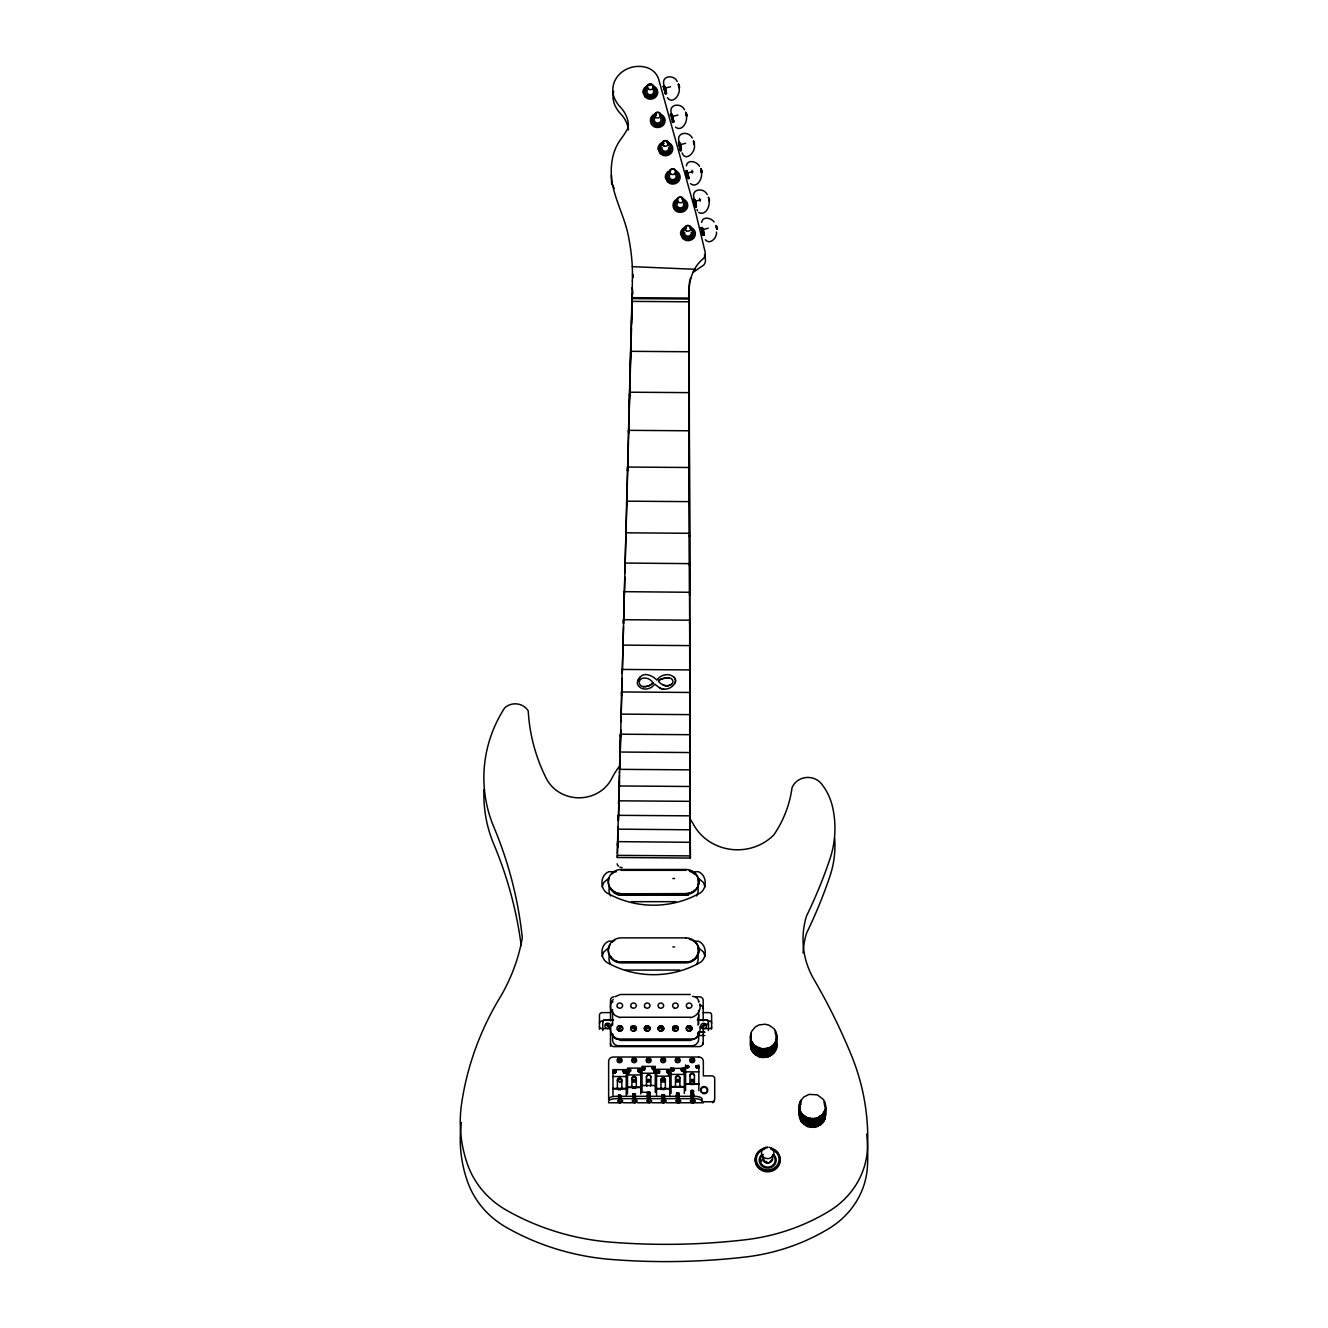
<?xml version="1.0" encoding="UTF-8"?>
<svg xmlns="http://www.w3.org/2000/svg" width="1328" height="1328" viewBox="0 0 1328 1328"><rect width="100%" height="100%" fill="white"/><g stroke="black" fill="none" stroke-linecap="round" stroke-linejoin="round"><path stroke-width="1.5" d="M622.832 647.118L622.832 645.126L689.78 645.607L689.73 648.861M626.683 503.163L626.667 501.171L689.431 501.635L689.381 504.424M676.699 1093.625L678.658 1093.093M678.89 87.183C681.397 93.475 672.947 105.377 667.42 97.691M686.244 115.486C688.103 121.313 682.044 132.368 675.52 127.123M693.946 143.739C697.183 150.695 685.895 162.912 682.111 152.952M701.284 172.059C703.143 177.869 697.1 188.925 690.577 183.679M708.92 200.279C710.497 205.923 705.45 216.414 698.711 212.397M689.116 395.312L689.049 353.729L689.016 354.991M689.016 354.543L689.066 351.754L630.7 351.322L628.625 430.471M689.215 433.575L689.249 430.787L628.576 430.338L628.542 433.542M689.298 470.295L689.348 467.506L627.58 467.041L627.53 470.892L627.58 467.041M689.531 566.326L689.498 535.267L689.464 536.529M689.464 536.08L689.498 533.292L625.82 532.81L625.787 536.678M689.614 594.944L689.597 563.636L625.007 563.055L624.957 566.907L625.073 563.172M689.796 672.732L689.83 669.943M689.73 648.413L689.78 645.624M689.664 622.981L689.713 620.193L623.496 619.711L623.463 623.562L623.446 621.471M689.896 717.419L689.946 714.63L620.973 714.115L620.989 716.107M689.846 695.258L689.879 692.469L621.57 691.954L621.521 695.822M690.029 772.647L690.079 769.858L619.512 769.344L620.442 734.201L689.996 734.699L689.896 717.85M689.996 755.333L690.029 752.544L619.993 752.03L619.944 755.898M689.946 737.505L689.996 734.716M690.178 832.473L690.145 819.094M690.145 818.646L690.112 804.569M690.112 804.121L690.112 788.467M690.062 789.28L690.112 786.491L619.08 785.96L618.599 804.054L618.649 800.817L690.162 801.332L690.112 805.183M690.211 844.973L690.178 832.922M618.284 817.318L618.284 815.326L690.195 815.84M628.576 432.33L628.576 430.338M620.392 736.492L620.442 734.218M658.572 681.314L659.286 679.969A16.534 15.421 0 0 1 669.179 677.961A4.532 4.216 0 0 1 672.084 679.305L672.084 679.421A3.569 3.32 0 0 1 671.636 684.169L671.636 684.302A7.935 7.404 0 0 1 663.27 685.099L663.27 684.982A14.342 13.38 0 0 1 658.688 681.662L658.588 680.866M690.228 842.301L617.57 841.637L617.321 853.489M617.553 841.653L618.25 818.712M619.097 786.093L619.512 771.319M620.823 729.935L619.811 769.095L622.201 669.445L689.846 669.926L689.896 692.452M622.782 648.828L622.815 645.142M626.633 505.038L626.667 501.187M629.572 395.943L629.588 394.067M632.111 302.352L632.277 293.156L631.597 324.281M689.265 430.787L689.182 392.64L629.638 392.208M689.431 501.635L689.249 432.779L689.215 434.024M689.514 533.275L689.415 503.627M689.929 716.605L689.879 694.444M689.913 718.465L689.946 714.613M690.079 769.842L689.979 736.691L689.946 737.953M690.029 773.095L690.062 771.834L690.079 789.728M690.145 819.708L690.178 817.832M690.178 833.536L690.211 831.677M690.261 855.896L617.254 855.365L617.337 857.523L690.344 858.054L690.245 844.16M623.446 620.973L623.496 619.827M630.717 351.439L632.078 301.39L688.933 301.805L689 303.979C687.804 287.396 689.614 269.783 703.608 258.346A8.649 8.068 -1.9 0 0 705.052 251.722L695.739 212.712L658.804 79.697A18.708 17.43 -1.9 0 0 645.259 67.13A26.294 24.518 -1.9 0 0 617.935 75.928A24.485 22.825 -1.9 0 0 614.466 98.222A31.523 29.382 -1.9 0 0 620.375 107.12A31.806 29.648 -1.9 0 1 628.277 123.305A12.035 11.222 -1.9 0 1 626.899 129.995A95.832 89.325 -1.9 0 1 621.305 138.51A53.884 50.232 -1.9 0 0 612.59 157.866A79.016 73.654 -1.9 0 0 611.644 179.247C614.383 200.047 625.77 218.589 629.007 239.355A229.362 213.825 -1.9 0 1 632.294 266.646L632.526 275.577M689.381 283.262L689.182 292.309M623.645 620.508L632.394 281.104M632.211 287.678L632.908 293.77M716.506 232.035C717.286 237.496 710.015 245.431 705.367 239.754M617.802 847.43L618.167 833.005M618.483 820.638L619.495 781.462M621.039 721.685L622.151 678.392M622.317 672.2L623.479 626.733M632.128 297.655L689.182 298.07L689.149 293.571L689.763 690.577M617.337 857.523L618.167 826.647M618.333 820.455L619.545 775.154M622.284 672.184L624.841 577.016M624.94 572.866L628.825 427.865M628.941 423.715L631.481 328.431M624.957 566.907L625.04 564.35M617.57 843.629L617.52 845.504L617.553 841.803M621.039 714.232L620.94 717.967M619.562 769.46L619.479 773.195M690.211 829.801L617.935 829.153L617.885 833.005M678.973 85.39L678.625 86.187C679.953 90.918 679.521 83.216 678.475 85.639L678.442 84.079L678.973 87.034L678.824 84.859M686.742 116.134L685.763 112.399L686.742 116.134L686.692 114.573M694.444 144.387L693.697 141.166M701.782 172.706L701.018 171.312C702.429 175.479 701.815 168.042 700.869 170.515L700.835 168.955L700.869 170.515M663.17 1095.633L663.784 1094.687L662.108 1096.596M708.455 197.457L709.401 200.943L708.455 197.191M717.004 229.312L716.24 227.918C717.801 230.458 716.074 223.602 716.273 226.723M824.671 1101.427L825.468 1109.063L822.746 1114.275L818.496 1116.981L817.799 1126.393L813.765 1127.372L807.607 1126.576L801.249 1121.695L799.174 1105.66L800.07 1101.858L803.623 1097.111L809.101 1094.388L817.318 1094.836L823.675 1099.717L824.671 1104.879M800.253 1119.985L800.303 1110.308M630.7 351.322L630.667 355.174M624.26 591.674L624.226 595.525L624.276 591.674L689.664 592.271L689.614 595.392M622.185 669.445L622.151 673.296M619.08 785.977L619.047 789.828M618.267 815.326L618.234 819.177M818.496 1125.596L821.302 1124.301L824.854 1119.537L824.754 1109.893M751.233 1040.92L750.386 1037.118L751.565 1031.424L755.383 1026.859L759.018 1024.934L765.177 1024.22L769.194 1025.249L774.108 1028.818L776.166 1032.188L776.531 1048.473L773.527 1053.536L768.381 1056.789L762.206 1057.503L758.188 1056.474L757.475 1047.045L754.719 1045.717L751.233 1040.92L751.233 1049.535L754.719 1054.332L757.475 1055.66M751.233 1049.535L751.349 1039.874M663.004 86.486L663.768 87.515M663.519 86.818L663.701 86.237M663.9 86.27L664.614 86.652M664.581 86.088L666.656 93.292M665.461 93.591L664.697 92.562M666.009 94.039L665.942 92.894M665.677 93.607L666.274 92.811M671.254 114.573L671.968 114.972M671.287 115.138L672.068 114.042L673.661 121.695M673.694 122.259L673.628 121.13M678.376 142.71L678.957 143.275M678.957 142.826L679.803 143.075M679.471 143.158L679.255 142.162M681.181 149.533L680.949 150.645L680.982 149.466M681.38 150.512L680.666 144.553L678.99 142.511M686.294 171.129L687.34 173.038M686.676 171.611L686.709 170.416L687.124 172.291M686.626 171.046L689.016 178.483M693.017 199.598L693.548 199.93M693.93 199.366L694.644 199.764M694.594 199.2L696.37 204.147L696.021 207.151M694.577 206.471L695.125 207.367L694.959 205.458M700.553 227.719L701.134 228.3M701.533 227.735L702.296 228.765M703.076 235.073L702.396 232.915M774.805 1052.008L774.805 1043.393L776.93 1037.948L776.731 1034.064M628.808 1071.115C631.912 1069.355 626.584 1070.733 630.617 1069.737C628.061 1072.592 629.273 1068.343 630.402 1070.202M630.335 1070.932L629.87 1069.853L628.659 1070.7M640.76 1069.737C635.116 1069.737 641.059 1068.841 639.382 1071.314M652.28 1068.343L654.09 1068.177L653.907 1069.638M659.086 1072.294C659.95 1068.774 655.667 1073.223 659.369 1072.078C660.182 1068.442 655.102 1071.829 658.572 1073.007M668.432 1072.294C669.279 1068.774 664.996 1073.223 668.714 1072.078C669.511 1068.442 664.448 1071.829 667.901 1073.007M681.895 1069.106C680.949 1074.485 685.514 1066.55 681.33 1069.455M615.81 1072.393C614.615 1069.986 614.001 1072.792 615.877 1071.63C613.553 1067.944 613.702 1075.946 616.258 1071.713C615.81 1069.339 613.237 1070.733 614.283 1072.559M625.139 1072.393C623.961 1069.986 623.347 1072.792 625.222 1071.63C622.898 1067.944 623.031 1075.946 625.604 1071.713C625.139 1069.339 622.566 1070.733 623.629 1072.559M628.808 1070.833L629.87 1070.019L630.036 1071.032M638.154 1071.115C638.884 1068.094 639.963 1072.144 638.154 1070.833M652.579 1068.476C656.198 1067.546 651.882 1071.215 652.861 1067.994M659.369 1072.078C656.713 1070.766 660.796 1070.468 657.941 1072.692M668.714 1072.078C666.058 1070.766 670.142 1070.468 667.27 1072.692M672.2 1069.936C676.101 1069.472 669.959 1070.069 673.943 1069.837M681.895 1069.223L682.061 1070.567L683.306 1069.654M687.091 1066.401C686.443 1069.92 690.377 1065.089 686.51 1066.782M696.42 1066.401C695.772 1069.92 699.707 1065.089 695.855 1066.782M689.398 282.482L690.61 277.884M644.678 1067.961C643.964 1071.132 642.237 1065.504 645.142 1068.077C644.561 1073.124 641.026 1065.454 645.142 1068.343M668.714 1074.584L668.615 1073.738M628.708 1072.775L628.808 1073.622M673.96 1069.654C672.449 1068.077 672.35 1070.235 673.794 1069.555M694.395 142.826L694.029 143.59L694.029 141.947L694.444 144.221M709.351 199.449L709.401 200.943M679.388 87.831L679.355 86.254M643.516 1067.994C642.852 1071.547 646.836 1066.733 642.951 1068.343M615.86 1072.028L614.997 1073.406L613.901 1072.675L613.901 1071.48L615.628 1071.115M625.206 1072.028L626.235 1072.028M659.435 1072.028L658.041 1071.414M686.377 165.834C687.489 158.762 697.15 161.568 699.59 166.332M701.616 222.44C702.512 215.883 711.277 217.825 714.099 221.959M653.575 88.013L653.725 87.167A3.42 3.187 0 0 0 647.367 85.59L647.051 86.386M660.929 116.333L661.078 115.486A3.42 3.187 0 0 0 654.721 113.893L654.389 114.706M668.615 144.586L668.781 143.739A3.42 3.187 0 0 0 662.406 142.146L662.091 142.943M683.588 201.126L683.754 200.279A3.42 3.187 0 0 0 677.38 198.685L677.064 199.499M691.191 229.495L691.357 228.648A3.42 3.187 0 0 0 684.634 227.835M686.692 114.308L686.327 115.337L685.995 113.561M701.217 169.735L701.732 171.212M709.218 198.835L708.986 200.13L709.052 198.553M716.954 227.818L716.489 226.424M800.303 1118.923L799.805 1108.482M630.783 1070.7L629.522 1071.945L628.26 1070.567C629.24 1066.948 632.659 1072.327 628.891 1071.513C626.451 1068.758 633.805 1069.77 627.497 1069.737M659.435 1071.829L659.203 1072.991L657.476 1072.476M659.833 1071.713L659.203 1072.841M602.082 886.888L603.792 882.456L608.805 878.206M602.082 956.376L603.792 951.944L608.805 947.694M751.349 1048.489L750.851 1033.267M643.864 93.89L645.591 87.167L643.864 93.89L648.595 98.289L655.036 96.678L656.762 89.972L653.227 86.669M655.036 96.678L656.762 89.972M659.402 114.573L664.116 118.275L662.39 124.998L655.932 126.608L651.218 121.495L652.944 115.486L656.165 114.673M651.218 122.209L652.944 115.486M667.088 142.129L671.819 146.528L670.092 153.251L663.635 154.861L658.92 149.749L660.647 143.739L663.867 142.926M658.92 150.446L660.647 143.739M666.258 178.765L667.984 172.042L666.258 178.765L670.989 183.164L677.429 181.554L679.156 174.831L675.62 171.528M677.429 181.554L679.156 174.831M682.061 199.366L686.792 203.068L685.065 209.791L678.608 211.401L673.894 207.002L675.62 200.976M685.065 209.791L686.792 203.068M689.664 227.038L694.395 232.151L692.652 238.16L686.211 239.77L681.48 234.658L683.223 228.648L686.443 227.852M681.48 235.371L683.223 228.648M692.652 238.16L694.395 231.437M773.527 1053.536L773.527 1044.92L774.805 1043.393M625.438 1071.48L624.973 1073.19L623.712 1073.19L623.247 1071.48L624.973 1071.115M620.641 1026.195C616.375 1031.308 621.039 1029.532 620.657 1026.179M799.805 1117.097L799.174 1105.66M825.717 1105.178L825.186 1116.665M650.454 1085.706L650.853 1084.777M665.378 1087.698L663.17 1089.524L660.962 1087.698M636.328 1086.453L634.12 1088.263L631.912 1086.453M679.504 1086.802L679.903 1085.889M618.433 1095.235L620.79 1095.268M621.819 1087.898L619.993 1089.591M632.975 1093.923L635.481 1093.923L632.958 1093.923M678.06 1095.567C676.616 1094.82 676.035 1090.836 678.143 1093.674M694.029 1084.113L694.428 1083.2M632.56 1081.739L634.452 1079.963M647.085 1081.739L648.977 1079.963M661.593 1081.739L663.502 1079.963M701.798 172.524L701.433 170.316M693.515 142.212L693.448 140.652M750.934 1046.647L750.851 1041.866M693.332 271.974L694.959 269.285L632.294 266.646M631.182 1027.474L633.506 1027.44A3.353 1.046 31.8 0 1 634.02 1027.723C640.046 1031.756 627.447 1026.046 633.074 1028.055A3.337 1.046 31.8 0 1 633.589 1028.337L635.498 1029.798M658.555 1027.474L660.896 1027.44A3.337 1.046 31.8 0 1 661.394 1027.723C667.42 1031.756 654.82 1026.046 660.448 1028.055A3.353 1.046 31.8 0 1 660.962 1028.337L662.871 1029.798M772 1054.88L772 1046.265L773.527 1044.92M621.637 1102.456C622.4 1101.327 617.437 1102.323 619.778 1101.742L618.649 1101.344M634.303 1101.742C632.991 1103.053 636.809 1103.07 636.195 1101.759C635.514 1101.991 631.813 1102.091 634.303 1101.742L633.174 1101.344M648.811 1101.742C647.516 1103.053 651.334 1103.07 650.72 1101.759C650.023 1101.991 646.321 1102.091 648.811 1101.742L647.699 1101.344M665.195 1102.456C665.975 1101.277 660.995 1102.373 663.336 1101.742L662.224 1101.344M679.87 1101.344C678.21 1102.655 675.803 1101.759 677.861 1101.742C674.939 1103.037 682.144 1103.136 678.757 1101.742L679.87 1101.344L678.791 1102.572M694.395 1101.344C692.735 1102.655 690.328 1101.759 692.386 1101.742C689.398 1103.053 696.685 1103.12 693.282 1101.742L694.395 1101.344L693.316 1102.572M799.174 1114.275L800.07 1101.858M618.267 1030.13L620.757 1026.129M618.964 1030.511L621.438 1026.511M702.18 1027.723L703.724 1025.863A3.337 0.847 -47 0 1 704.139 1025.482L705.533 1024.203L701.798 1027.44L705.699 1024.452M619.595 1095.268L620.06 1095.268M662.174 1095.783C667.835 1095.567 660.514 1093.044 662.705 1096.148M678.06 1094.089C675.554 1093.824 681.065 1092.927 677.214 1093.276M701.616 1027.191L703.193 1025.299A3.353 0.863 -47 0 1 703.608 1024.917L704.985 1023.954M677.081 1092.894L678.658 1093.376L677.081 1093.243M664.598 1096.579C663.153 1096.048 663.253 1093.691 663.535 1096.579M776.531 1048.473L776.996 1035.989M612.557 1023.058L611.71 1024.286A12.168 11.338 0 0 0 613.221 1036.521L620.292 1040.438L690.294 1040.438L694.063 1039.044A9.329 8.698 0 0 0 698.146 1035.408L698.877 1034.346A12.168 11.338 0 0 0 699.823 1026.727M697.366 1020.103L697.98 1018.194M770.273 1055.959L770.273 1047.344L772 1046.265M639.382 1071.032C638.087 1070.003 640.212 1068.741 638.154 1070.285M653.907 1069.372L654.09 1068.326M662.008 1095.816L662.157 1094.737L662.639 1096.131M662.108 1097.144L664.531 1095.567M639.631 1071.547L638.868 1071.945C635.83 1069.272 641.009 1069.588 640.76 1071.547M654.007 1067.845L654.007 1070.053L652.114 1068.891M667.27 1070.766L668.997 1071.165L668.997 1072.476L666.805 1072.476M620.325 1096.181L619.064 1095.467L618.533 1096.413M691.041 1084.395L693.565 1084.395M653.907 1072.011L654.09 1070.816M605.684 1024.253L607.826 1024.768A3.337 0.847 47 0 1 608.241 1025.15C613.171 1030.511 602.563 1022.045 607.228 1025.249A3.353 0.863 47 0 1 607.643 1025.648L609.22 1027.54M687.157 1026.926L689.298 1027.424A3.337 0.847 47 0 1 689.713 1027.822L690.925 1030.047L689.116 1028.32A3.353 0.863 47 0 0 688.684 1027.922L687.29 1026.959L690.66 1030.196M817.799 1126.393L818.496 1116.981M643.233 1068.476L644.761 1068.442M686.891 1066.948C689.332 1064.093 686.277 1068.393 688.319 1066.882M696.237 1066.948C696.685 1063.413 698.694 1068.725 696.42 1066.716M654.007 1069.903L654.007 1067.961M668.532 1072.841C671.072 1070.102 663.668 1070.932 669.793 1070.982M633.672 1059.545C632.178 1058.084 636.477 1058.184 635.73 1061.006C632.676 1060.292 632.294 1060.458 634.17 1060.391M648.197 1059.545C646.686 1058.084 651.002 1058.184 650.255 1061.006C647.234 1060.142 646.802 1060.541 648.695 1060.391M662.722 1059.545C659.584 1058.217 667.37 1058.366 663.651 1059.976C664.598 1061.62 659.767 1059.777 663.203 1060.391M677.247 1059.545C674.109 1058.217 681.878 1058.366 678.176 1059.976C679.123 1061.62 674.292 1059.777 677.728 1060.391M768.381 1056.789L768.381 1048.174L770.273 1047.344M619.197 1059.578C616.375 1062.334 620.923 1059.445 619.014 1060.674C618.001 1063.081 618.582 1056.341 619.197 1059.976M691.805 1059.578C691.44 1063.263 690.992 1058.366 691.805 1059.976M654.007 1072.377L654.007 1070.268M668.532 1075.298L668.532 1073.19M628.891 1072.078L628.426 1073.721M619.645 1059.561L618.084 1058.798L619.645 1059.561C621.504 1056.142 621.072 1063.512 619.645 1060.391M632.676 1058.814L634.17 1059.561M647.184 1058.814L648.695 1059.561M661.709 1058.814L663.203 1059.561M676.234 1058.814L677.728 1059.561M692.253 1059.561L690.693 1058.798L693.814 1058.831L692.701 1059.976L693.814 1061.006L692.253 1060.391M663.651 1059.976L664.78 1058.831L663.203 1059.163M678.176 1059.976L679.289 1058.831L677.728 1059.163M692.701 1059.976L693.814 1058.831L692.253 1059.163M645.076 1029.532L647.085 1028.337A3.337 1.112 -23.3 0 1 647.632 1028.138L649.624 1027.523L647.383 1027.424A3.353 1.129 -23.3 0 0 646.836 1027.64L645.076 1029.532L649.674 1027.806M619.645 1059.163L621.205 1058.931M634.17 1059.163L635.73 1058.931M648.695 1059.163L650.255 1058.931M681.795 1068.758C679.289 1072.244 686.427 1070.484 682.426 1068.608C678.392 1070.434 685.514 1072.177 683.057 1068.891M662.738 1095.218C666.789 1094.156 661.178 1096.945 662.556 1094.986M664.149 1095.368C659.252 1096.928 666.341 1092.894 663.535 1096.181M637.772 1069.853C642.271 1067.629 637.988 1074.551 637.772 1069.737C641.474 1067.446 639.299 1074.418 637.589 1070.401M676.915 1093.608L678.674 1093.409M691.423 1084.362L693.116 1084.279M800.253 1111.37L802.51 1114.64L807.607 1117.96L813.765 1118.757L817.799 1117.778M659.003 680.285L659.286 680.085A16.534 15.421 0 0 1 669.179 678.077L669.179 677.961M673.196 1029.283L677.977 1028.088L675.703 1027.44A3.353 1.179 -16 0 0 675.122 1027.59L673.014 1028.851L675.271 1028.32A3.337 1.162 -16 0 1 675.852 1028.187L677.18 1028.005M618.367 1096.629L621.039 1096.729M620.691 1097.409L621.039 1096.43M620.691 1097.609L620.259 1096.264M661.942 1095.534L664.432 1094.919L662.738 1095.816M661.942 1097.26L664.598 1097.609M661.942 1097.509L664.432 1097.094M661.942 1097.658L663.004 1097.277M664.249 1096.048L662.008 1094.936M664.598 1096.828L663.535 1097.36M757.475 1047.045L762.206 1048.888L768.381 1048.174M632.892 1095.052L635.315 1094.322L632.892 1094.604L635.398 1095.949M632.892 1095.949L633.954 1095.55M635.216 1094.687C632.493 1093.259 634.004 1094.604 635.216 1096.032M632.892 1096.563L633.954 1096.015M632.892 1097.011L633.954 1096.463M635.216 1097.642L633.672 1096.845M676.45 1093.608L679.023 1093.359L676.799 1092.878M676.45 1094.172L678.957 1094.006L677.778 1094.056M676.45 1094.737L677.529 1094.372M679.123 1093.492L678.309 1093.176M676.45 1095.666L678.957 1095.5M679.123 1094.056L678.06 1094.438M676.45 1096.231L677.529 1095.849M679.123 1094.621L678.06 1095.218M676.45 1097.376L677.529 1096.994M679.123 1095.417L678.06 1095.799M676.45 1097.592L677.529 1097.21M679.123 1095.982L678.06 1096.364M679.123 1096.546L678.06 1096.928M678.774 1097.376C680.318 1095.583 674.126 1096.164 677.529 1094.72M647.417 1093.508L649.907 1093.342M647.417 1095.019L649.907 1094.853M649.741 1093.276L647.483 1092.894L649.01 1093.409M647.417 1095.6L649.907 1095.434M649.741 1093.857C651.55 1091.749 645.142 1092.911 648.745 1093.243M647.417 1096.413L648.479 1095.799M647.417 1096.978L648.479 1096.613M649.741 1095.368L648.479 1094.056L647.417 1094.67L649.741 1096.181M647.417 1097.559L648.479 1097.194M649.741 1095.949C651.152 1094.554 645.176 1094.803 648.479 1093.708M650.073 1096.281L649.01 1096.878M650.073 1096.862L649.01 1097.243M649.458 1093.044L647.417 1093.276L649.01 1093.99M693.648 271.991L703.823 264.969A8.649 8.068 -1.9 0 0 705.268 258.329L704.471 254.528M690.975 1092.629L692.054 1092.263M693.648 1091.682L692.569 1092.048M690.975 1094.123L693.482 1093.973M690.975 1095.617L693.482 1095.467M693.648 1093.923L692.569 1094.289M690.975 1097.111L693.482 1096.961M693.648 1095.417L692.569 1095.783M690.975 1097.575L693.648 1097.675M693.648 1096.911L692.569 1097.293M657.792 1070.982L659.203 1070.766M615.229 996.614L620.292 994.489L690.294 994.489M691.589 1090.271L692.668 1090.57M663.535 86.021L663.436 86.951M673.246 122.408L673.296 121.213M680.949 150.645L680.832 149.616M685.929 170.897L685.829 171.827M693.05 199.283L693.797 200.628M694.793 204.545L694.793 206.936M701.898 227.337C703.574 227.984 705.234 235.488 703.292 235.089M704.238 235.089L703.076 234.608L701.765 228.715M619.927 1078.967L618.035 1080.726L619.927 1082.486L621.819 1080.726L619.595 1078.037A2.208 2.092 0 0 0 617.387 1080.129L617.387 1088.296A2.241 2.108 0 0 0 618.582 1089.856M676.682 1080.477L679.355 1080.477M691.191 1080.477L693.88 1080.477M644.794 1028.835L649.392 1027.108M618.649 1102.157L620.226 1101.908C624.99 1102.638 616.292 1103.369 619.778 1101.742M620.674 1102.589L621.786 1101.344M621.338 1102.306L620.674 1101.742M633.174 1102.157L636.311 1102.157L635.182 1102.589M635.182 1101.742L636.311 1101.344M647.699 1102.157L650.82 1102.157L649.707 1102.589M649.707 1101.742L650.82 1101.344M662.224 1102.157L663.784 1101.908C668.548 1102.638 659.867 1103.369 663.336 1101.742M662.672 1101.178L664.896 1101.178M664.232 1102.589L665.345 1101.344M664.896 1102.306L664.232 1101.742M677.197 1101.178L679.421 1101.178M676.749 1102.157L679.87 1102.157L678.757 1101.742M691.705 1101.178L693.946 1101.178M691.257 1102.157L694.395 1102.157L693.282 1101.742M664.066 1094.803L662.39 1094.903L663.618 1095.218M644.678 1070.053L642.951 1069.555M676.699 1086.951L678.874 1086.951M663.618 1095.849L662.274 1095.285M619.778 1102.589L618.649 1102.389M634.303 1102.589L633.174 1102.389M648.811 1102.589L647.699 1102.389M663.336 1102.589L662.224 1102.389M677.861 1102.589L676.749 1102.389M692.386 1102.589L691.257 1102.389M665.627 87.997L670.574 86.752M643.864 93.192L648.595 97.591L655.036 95.981M652.944 116.183L656.165 115.387M672.964 116.3L677.927 115.071M686.676 114.142L685.763 112.399M651.218 121.495L655.932 125.894L662.39 124.998M660.647 144.437L663.867 143.64M680.666 144.553L685.63 143.308M693.515 142.478L694.361 142.395M658.92 149.749L663.635 154.148L670.092 153.251M688.02 172.872L692.967 171.627M700.802 169.237L701.599 170.598M666.258 178.052L670.989 182.467L677.429 180.857M695.64 201.092L700.603 199.864M673.894 207.002L678.608 210.704L685.065 209.077M683.223 229.346L686.443 228.549M703.242 229.462L708.206 228.233M716.971 227.47L717.004 229.047M681.48 234.658L686.211 239.073L692.652 237.446M672.997 1028.553L677.778 1027.357M677.081 1086.985L678.309 1086.935M657.941 1070.766L659.335 1070.982L656.547 1070.982M663.618 1096.048L662.639 1095.517L664.365 1095.65M618.715 1096.065L620.259 1095.949M663.004 1094.504L662.008 1095.235L664.465 1095.036L663.519 1094.77M662.274 1095.434L664.066 1095.617M662.274 1095.832L664.432 1095.915M662.274 1096.214L664.432 1096.314M662.274 1096.613L664.598 1096.978M662.274 1097.642L663.834 1097.542M633.954 1094.654L633.058 1095.766L634.784 1096.214M633.24 1095.417L633.058 1096.397L635.398 1096.845M633.954 1095.733L633.058 1096.845M648.479 1093.492L647.417 1093.857L649.741 1094.438L649.309 1093.508M648.479 1094.87L647.583 1095.866L649.907 1096.247M649.01 1094.919L649.907 1093.923L647.583 1093.542M648.479 1095.451C645.093 1096.115 652.579 1096.629 649.01 1097.459M648.479 1096.38L647.583 1097.243L649.309 1097.575M648.479 1096.961L647.583 1097.609M678.06 1094.654L679.123 1094.272L677.778 1093.575M676.799 1095.069L678.957 1095.152L678.06 1096.148M677.529 1095.5L676.616 1096.496L679.123 1097.476M677.529 1096.081L676.616 1097.061L679.123 1097.692M678.06 1096.712L678.957 1095.716L676.45 1095.085M692.569 1091.599C688.734 1089.475 694.112 1092.479 692.569 1093.542M692.569 1092.346C696.088 1091.317 689.033 1090.769 691.755 1092.313M692.054 1092.712L690.975 1093.077L693.648 1094.222L691.141 1094.388L692.054 1093.459M692.054 1093.01L691.141 1093.641M692.569 1093.093C691.357 1089.441 691.158 1093.874 692.569 1093.84M692.054 1094.504L691.141 1095.135M692.569 1095.036C695.955 1094.289 689.116 1093.857 691.755 1095.019M692.569 1095.334L693.648 1094.969L691.141 1094.089M692.569 1096.081L693.482 1095.168L691.141 1095.882M692.569 1096.546L693.648 1096.164L691.141 1096.33M692.569 1096.828L693.648 1096.463L691.141 1096.629M691.324 1097.625L692.867 1097.526M692.569 1097.575L693.482 1096.662L691.141 1097.376M672.864 878.522L674.607 878.522M672.864 946.93L674.607 946.93M649.558 1092.33L647.865 1092.297L649.093 1092.297M634.253 1094.089C636.593 1093.127 631.414 1093.757 634.12 1094.77M633.639 1094.006L634.784 1094.421M634.585 1093.923L632.958 1094.372L634.22 1094.87M677.778 1093.824L679.056 1093.641M648.114 1092.28L642.022 1092.313L642.022 1066.384L655.268 1066.384L655.268 1092.313M692.303 1090.587L693.565 1090.554L691.207 1090.57M621.255 870.321L685.912 870.321M616.341 871.716L608.805 871.716C599.642 875.318 599.642 890.341 608.805 893.943A89.076 83.05 0 0 0 698.362 893.943C707.525 890.341 707.525 875.318 698.362 871.716L690.128 871.716M618.084 893.412A12.267 11.437 0 0 0 621.255 893.794L685.912 893.611A12.267 11.437 0 0 0 694.594 890.441M688.435 895.221L618.699 895.221L614.117 892.98M631.364 901.679L675.819 901.679M612.573 941.203L608.805 941.203C599.642 944.806 599.642 959.829 608.805 963.431A89.076 83.05 0 0 0 698.362 963.431C707.525 959.829 707.525 944.806 698.362 941.203L694.245 941.203M621.255 962.202L685.912 962.202M625.305 970.087L679.853 970.087M695.474 996.83L699.557 996.83A3.635 3.386 0 0 1 703.176 1000.2L703.176 1020.933M610.498 1012.617L602.148 1012.617A2.706 2.523 0 0 0 599.459 1015.14L599.459 1029.217M703.176 1012.617L709.169 1012.617A2.457 2.291 0 0 1 711.625 1014.907L711.625 1029.2M698.677 1015.04L697.98 1025.15M620.292 1017.248L690.294 1017.248M612.557 1019.788L604.705 1019.788A1.909 1.776 0 0 0 602.779 1021.581L602.779 1030.511M698.677 1019.788L706.529 1019.788A1.909 1.776 0 0 1 708.455 1021.581L708.455 1030.511M613.536 1020.186L604.705 1020.186A1.909 1.776 0 0 0 602.779 1021.962M697.98 1020.186L706.529 1020.186A1.909 1.776 0 0 1 708.455 1021.962M698.677 1031.922L704.57 1031.922M699.69 1032.304L704.819 1032.304M704.819 1035.475L697.98 1035.475L697.98 1032.304M685.58 1066.517L688.701 1066.782M698.843 1066.517C697.582 1065.62 697.532 1069.173 698.843 1068.31M697.814 1067.33L698.843 1067.33M642.022 1068.061L644.827 1068.061M652.596 1068.061L655.268 1068.061M671.055 1068.376L684.318 1068.376M654.239 1068.891L655.268 1068.891M671.055 1069.173L674.176 1069.455M684.318 1069.173C683.057 1068.276 683.007 1071.862 684.318 1070.982M642.022 1069.87L643.267 1069.87M654.156 1069.87L655.268 1069.87M683.289 1070.003L684.318 1070.003M627.497 1070.567L628.659 1070.567M639.731 1070.567L640.76 1070.567M612.972 1071.215L615.777 1071.215M623.562 1071.215L625.123 1071.215M627.497 1071.547L628.742 1071.547M668.764 1071.829L669.793 1071.829M685.58 1071.862L698.843 1071.862M612.972 1072.028L614.134 1072.028M612.972 1072.991L614.217 1072.991M625.123 1072.991L626.235 1072.991M656.547 1072.808L657.792 1072.808M668.681 1072.808L669.793 1072.808M642.022 1073.24L655.268 1073.24M671.055 1074.418L684.318 1074.418M627.497 1074.966L640.76 1074.966M656.547 1076.161L669.793 1076.161M612.972 1076.543L626.235 1076.543M685.58 1083.748L698.843 1083.748M685.58 1084.163L698.843 1084.163M642.022 1085.54L655.268 1085.54M671.055 1086.586L684.318 1086.586M671.055 1086.951L684.318 1086.951M627.497 1087.151L640.76 1087.151M627.497 1087.516L640.76 1087.516M612.972 1088.445L626.235 1088.445M656.547 1088.479L669.793 1088.479M612.972 1088.86L626.235 1088.86M656.547 1088.827L669.793 1088.827M618.948 1102.771L608.639 1102.771L608.639 1101.626A7.603 2.756 0 0 1 616.225 1098.654L694.511 1098.654A7.603 2.756 0 0 1 702.08 1101.626M623.081 1102.771L633.39 1102.771M637.523 1102.771L647.832 1102.771M651.948 1102.771L662.257 1102.771M666.39 1102.771L703.508 1102.771M632.161 298.617L689.016 299.032L688.983 298.07M618.599 1095.268L619.695 1095.285M633.672 1095.052L635.398 1096.231M634.784 1095.318L633.058 1094.87M678.342 1097.592L676.616 1097.293M635.398 1097.575L633.058 1097.111M634.784 1097.559L632.892 1096.845M620.259 1096.38L618.367 1096.928L620.873 1097.692M620.259 1096.994L618.533 1096.596M619.147 1097.094L620.873 1097.492M692.569 996.415L693.365 996.465A6.109 5.694 0 0 1 694.146 996.614M619.695 1096.231L618.599 1096.015M619.412 1089.641L617.387 1087.898M693.482 1091.716L691.141 1091.384M693.482 1092.927L691.141 1092.595M676.699 1094.123C682.509 1094.023 672.898 1093.425 678.957 1094.587M620.292 1017.696L615.229 1015.571L611.71 1011.587A12.168 11.338 0 0 1 613.221 999.353M678.957 1096.065L676.616 1095.583M678.957 1096.629L676.799 1096.546L676.616 1097.642M678.957 1097.21L676.616 1096.712M647.583 1095.517L650.073 1096.513M649.907 1096.828L647.583 1096.447M649.907 1097.393L647.583 1097.028M635.398 1095.783L633.058 1095.318M633.058 1096.214L635.564 1097.127M620.873 1095.949L618.715 1095.749L619.147 1097.21M620.873 1096.878L618.533 1097.642M648.147 1101.178L649.259 1102.755M619.844 867.101L620.392 867.317A5.279 4.914 -1.9 0 0 622.118 867.599M698.362 878.206L703.392 882.456L705.085 886.888M698.362 947.694L703.392 951.944L705.085 956.376M658.987 1026.843L663.27 1029.15M631.613 1026.843L635.896 1029.15M659.634 687.838L654.638 684.103A11.437 10.657 0 0 1 647.383 688.9A8.831 8.234 0 0 1 638.32 685.696A5.212 4.847 0 0 1 637.656 681.181A15.305 14.276 0 0 1 640.229 676.981A7.171 6.69 0 0 1 647.417 674.724A18.509 17.247 0 0 1 656.895 680.102A12.018 11.222 0 0 1 665.693 674.79L665.693 674.674A10.242 9.562 0 0 1 673.91 677.147A5.146 4.797 0 0 1 675.072 682.725L675.072 682.841A11.985 11.188 0 0 1 663.851 689.249A7.238 6.74 0 0 1 659.634 687.838L659.634 687.721A7.238 6.74 0 0 0 663.851 689.132L663.851 689.249M679.04 85.44L678.442 84.079M692.701 1059.578L693.365 1061.421L692.253 1059.993M678.176 1059.578L678.84 1061.421L677.728 1059.993M663.651 1059.578L664.332 1061.421L663.203 1059.993M649.143 1059.578L649.807 1061.421L648.695 1059.993M634.618 1059.578L635.282 1061.421L634.17 1059.993M620.093 1059.578L620.757 1061.421L619.645 1059.993M653.227 87.366L656.762 90.669M660.58 115.669L664.116 118.275M667.088 142.826L671.819 146.528M675.62 172.242L679.156 175.545M683.239 200.478L686.792 203.782M689.664 227.735L694.395 232.151M687.738 1026.411L691.241 1029.681M606.282 1023.739L609.768 1027.009M683.057 1071.53L683.688 1072.576M639.498 1072.094L640.129 1073.14M776.05 1041.866L776.93 1046.564M617.337 1029.715L619.014 1031.026A2.855 2.656 0 0 0 622.5 1029.482A2.855 2.656 0 0 0 621.155 1026.112A2.855 2.656 0 0 0 617.437 1027.059M663.983 85.639L664.681 87.283M671.337 113.942L671.619 115.055L671.503 114.175M673.578 122.325L672.665 120.566M672.3 121.578L672.732 122.525L672.781 121.329M688.618 178.882L688.336 177.769M687.174 178.699L687.439 178.002M696.536 206.77L695.507 206.454M703.79 235.222L703.458 233.612M703.84 235.488L703.408 234.525M702.396 235.305L702.944 233.728M677.197 81.473C673.777 74.202 661.045 75.58 663.967 85.009M684.534 109.776C681.115 102.505 668.399 103.899 671.304 113.312M692.237 138.029C688.817 130.758 676.085 132.153 679.006 141.565M707.21 194.569C703.79 187.314 691.058 188.692 693.98 198.121M694.909 996.847A6.109 5.694 0 0 1 698.478 1000.631L698.877 1001.528M612.557 1019.14L613.221 1020.103M825.12 1112.93L825.717 1113.794M650.073 1097.658L647.417 1096.181M679.123 1094.853L676.616 1095.002M701.018 171.312L700.869 170.781M614.3 188.493L611.66 183.712A79.016 73.654 -1.9 0 1 611.511 175.13M665.726 93.856L665.328 92.263L665.494 93.342M670.872 115.121L670.441 114.175L670.325 115.154M673.064 122.159L672.068 117.545M679.206 142.428L679.72 143.856M678.691 142.561L679.206 143.972M679.604 149.915L680.019 150.047M686.559 170.731L687.605 174.018M694.444 199.698L694.295 199.847M695.839 206.371L695.955 206.006M703.757 234.442L703.89 234.292M617.387 1006.923L617.105 1006.309A2.805 2.606 0 0 1 620.292 1003.055A2.805 2.606 0 0 1 622.102 1007.122A2.805 2.606 0 0 1 617.387 1006.923L617.387 1006.856M689.996 1083.2L690.394 1084.113M675.487 1085.889L675.886 1086.802M646.437 1084.777L646.836 1085.706M701.599 170.333L700.835 168.955M664.714 86.287L665.013 87.2M664.398 86.37L664.946 88.163M663.884 86.503L664.166 87.416M672.068 114.606L672.35 115.519M671.736 114.689L672.018 115.602M671.221 114.806L671.785 116.598M670.839 114.905L671.121 115.818M679.77 142.86L680.052 143.773M678.542 143.158L679.089 144.951M680.268 149.168L679.189 143.806M679.355 149.217L680.434 150.778L680.368 148.819M687.107 171.163L687.406 172.076M685.879 171.478L686.161 172.391M694.743 199.399L695.025 200.312M694.411 199.482L694.693 200.395M693.897 199.615L694.444 201.391M702.346 227.769L702.628 228.682M702.014 227.852L703.11 231.686M701.499 227.984L701.782 228.897M701.101 228.067L701.4 228.997M701.931 234.143L702.213 235.056M664.979 87.034L665.544 89.076M664.149 87.25L665.212 91.416M663.751 87.349L664.996 92.512M672.333 115.353L672.615 116.383M672.001 115.436L672.848 118.524M671.487 115.553L672.051 117.594M680.036 143.59L681.281 148.753M671.105 115.652L672.449 121.628M679.704 143.673L680.766 147.856M687.373 171.91L687.672 172.955M686.543 172.125L686.825 173.155M695.009 200.146L695.291 201.192M686.144 172.208L687.389 177.371M694.677 200.229L694.959 201.275M693.764 200.445L694.61 203.549M702.612 228.516L703.84 233.678M701.367 228.814L701.665 229.86M697.084 209.509L697.432 210.787M664.946 88.046L665.212 89.159M672.615 116.283L672.898 117.379M687.672 172.839L688.452 176.076M695.291 201.076L696.071 204.313M694.959 201.159L695.225 202.254M702.562 229.528L703.342 232.765M664.033 88.279L664.598 90.437M679.089 144.835L679.87 148.089M686.825 173.055L687.373 175.213M694.444 201.292L695.225 204.529M686.427 173.155L686.725 174.2M701.665 229.744L701.931 230.856M695.241 202.205L695.922 205.392M701.948 230.806L702.612 233.977M687.622 173.985L688.286 177.155M672.914 117.329L673.578 120.499M679.372 145.897L679.637 146.993M665.56 89.026L666.058 91.217M665.228 89.109L665.892 92.279M632.526 273.634L633.373 277.452M700.072 201.225L699.59 198.519M692.452 173.005L691.971 170.283M694.577 203.516L694.843 204.628M687.34 175.196L687.605 176.292M680.832 146.661L681.38 149.583M672.815 118.507L673.064 119.603M703.292 232.682L703.508 233.761M696.021 204.23L696.353 206.122M695.175 204.446L695.507 206.338M688.402 175.993L688.618 177.072M688.07 176.076L688.402 177.969M687.555 176.209L687.771 177.271M680.716 147.773L680.949 148.836M679.82 147.989L680.152 149.881M673.03 119.52L673.246 120.582M666.009 91.117L666.224 92.196M665.677 91.2L666.009 93.093M665.162 91.333L665.378 92.412M698.561 1001.08L698.677 1002.109M703.79 233.529L703.956 234.492M695.855 205.242L696.021 206.205M688.568 176.923L688.734 177.886M687.721 177.122L687.887 178.101M686.609 171.412L686.377 172.308M687.323 177.222L687.506 178.201M680.882 148.686L681.081 150.263M673.512 120.35L673.694 121.329M673.18 120.433L673.362 121.412M666.175 92.047L666.341 93.01M664.93 92.362L665.112 93.325M824.854 1119.537L825.468 1109.063M625.82 532.81L625.837 534.802M621.57 691.954L621.57 693.946M716.024 225.561L716.091 227.121M632.078 301.39L632.145 303.564M689.664 623.43L689.697 622.185L689.796 645.74M689.763 647.599L689.846 670.059M688.933 301.805L690.344 858.054M689.896 769.261L690.012 847.961M825.75 1107.137L825.75 1115.752M824.605 1102.489L824.605 1105.942M824.024 1111.652L823.941 1121.297M822.995 1113.262L822.995 1121.878M822.746 1114.275L822.746 1122.89M821.717 1114.723L821.717 1123.339M821.302 1115.686L821.302 1124.301M820.206 1115.968L820.206 1124.584M819.642 1116.848L819.642 1125.463M816.654 1117.728L816.654 1126.343M815.824 1118.408L815.824 1127.024M814.695 1118.193L814.695 1126.808M813.765 1118.757L813.765 1127.372M812.686 1118.375L812.686 1126.991M811.674 1118.79L811.674 1127.406M810.678 1118.259L810.678 1126.874M809.599 1118.525L809.599 1127.14M808.719 1117.861L808.719 1126.476M807.607 1117.96L807.607 1126.576M806.826 1117.163L806.826 1125.779M805.731 1117.097L805.731 1125.712M805.1 1116.217L805.1 1124.833M804.004 1115.985L804.004 1124.6M803.54 1115.022L803.54 1123.637M802.51 1114.64L802.51 1123.256M802.195 1113.611L802.195 1122.226M801.249 1113.08L801.249 1121.695M800.983 1100.115L800.9 1104.597M801.116 1112.034L801.116 1120.649M799.738 1104.73L799.572 1118.143M799.456 1103.734L799.207 1116.217M776.448 1035.093L776.316 1047.443M775.784 1040.654L775.818 1050.299M775.27 1030.428L775.27 1033.865M774.938 1042.364L774.938 1050.979M773.826 1043.924L773.826 1052.54M772.464 1045.319L772.464 1053.934M770.887 1046.481L770.887 1055.096M769.128 1047.41L769.128 1056.026M767.252 1048.074L767.252 1056.69M766.372 1048.722L766.372 1057.337M765.277 1048.456L765.277 1057.071M764.297 1048.954L764.297 1057.569M763.251 1048.539L763.251 1057.154M762.206 1048.888L762.206 1057.503M761.243 1048.323L761.243 1056.939M760.164 1048.522L760.164 1057.138M759.301 1047.825L759.301 1056.441M758.188 1047.858L758.188 1056.474M756.362 1046.912L756.362 1055.528M755.781 1045.999L755.781 1054.615M754.719 1045.717L754.719 1054.332M754.304 1044.738L754.304 1053.353M753.291 1044.306L753.291 1052.921M753.042 1043.26L753.042 1051.876M752.046 1041.633L752.113 1051.295M750.652 1039.044L750.652 1047.659M750.469 1035.176L750.386 1045.734M703.176 1043.941L703.176 1028.602L709.766 1028.602A1.859 1.726 0 0 0 711.625 1026.876M698.843 1064.956L698.843 1090.603M698.677 1010.392L698.677 1024.27M698.677 1032.105L698.677 1039.21A7.038 6.574 0 0 1 691.639 1045.783L618.715 1045.783A6.175 5.744 0 0 1 612.557 1040.04L612.557 1034.213M692.834 1101.593L692.834 1102.755M685.58 1064.956L685.58 1090.603M684.318 1067.546L684.318 1093.359M678.309 1101.593L678.309 1102.755M673.91 677.147L673.91 677.28A5.146 4.797 0 0 1 675.072 682.841M671.055 1067.546L671.055 1093.359M669.793 1095.235L669.793 1069.306L656.547 1069.306L656.547 1095.235M663.784 1101.593L663.784 1102.755M652.978 682.99L652.978 682.874A11.255 10.491 0 0 1 643.3 686.543L643.3 686.659A11.255 10.491 0 0 0 652.978 682.99A9.163 8.549 0 0 0 642.038 678.392L642.038 678.392A4.598 4.299 0 0 0 643.3 686.659M640.76 1093.923L640.76 1068.11L627.497 1068.11L627.497 1093.923M640.229 676.981L640.229 677.097A15.305 14.276 0 0 0 637.656 681.314L637.656 681.314M634.734 1101.593L634.734 1102.755M626.235 1095.285L626.235 1069.654L612.972 1069.654L612.972 1095.285M620.226 1101.593L620.226 1102.755M612.557 1009.562L612.557 1025.299M610.498 1020.933L610.498 1000.067A3.469 3.237 0 0 1 613.968 996.83M610.498 1046.182L610.498 1028.602L601.518 1028.602A2.075 1.926 0 0 1 599.459 1026.677M689.863 818.563A131.389 122.491 0 0 1 693.996 825.335A49.236 45.916 0 0 0 773.826 834.897A122.226 113.959 0 0 0 792.003 787.819A16.899 15.753 0 0 1 805.482 777.594A16.899 15.753 0 0 1 821.517 783.869A63.993 59.66 0 0 1 832.49 806.677A110.838 103.335 0 0 1 829.784 859.432A542.405 505.702 0 0 1 806.528 915.988A90.453 84.345 0 0 0 813.998 979.533A672.184 626.7 0 0 1 851.381 1055.279A248.718 231.885 0 0 1 867.483 1148.571A84.826 79.082 0 0 1 828.954 1211.269A198.901 185.439 0 0 1 744.925 1239.821A646.304 602.563 0 0 1 611.278 1242.195A240.069 223.818 0 0 1 506.449 1210.206A90.719 84.577 0 0 1 467.556 1164.473A145.433 135.589 0 0 1 461.613 1103.585A320.197 298.534 0 0 1 499.577 998.191A198.619 185.173 0 0 0 522.302 937.883A444.199 414.137 0 0 0 493.85 827.062A145.25 135.423 0 0 1 504.607 707.973A14.907 13.894 0 0 1 528.245 710.928A194.071 180.94 0 0 0 546.256 778.357A36.205 33.748 0 0 0 579.041 797.813A36.205 33.748 0 0 0 611.843 778.357A79.016 73.671 0 0 1 619.396 766.372M483.973 789.778A145.25 135.423 0 0 0 493.85 844.309A444.199 414.137 0 0 1 521.207 945.669M461.38 1122.525A145.433 135.589 0 0 0 467.556 1181.721A90.719 84.577 0 0 0 506.449 1227.454A240.069 223.818 0 0 0 611.278 1259.459A646.304 602.563 0 0 0 744.925 1257.068A198.901 185.439 0 0 0 828.954 1228.533A84.826 79.082 0 0 0 867.483 1165.818A248.718 231.885 0 0 0 866.719 1134.129M803.091 952.956A90.453 84.345 0 0 1 806.528 933.235A542.405 505.702 0 0 0 829.784 876.679A110.838 103.335 0 0 0 834.698 838.615M632.427 275.411A44.87 10.873 83.1 0 1 632.294 280.905M610.498 1043.443A3.386 3.171 0 0 0 613.885 1046.597L699.059 1046.597A4.117 3.835 0 0 0 703.176 1042.762M671.636 684.169A7.935 7.404 0 0 1 663.27 684.982M770.921 1148.106A12.467 11.637 0 0 1 777.245 1166.814A12.467 11.637 0 0 1 756.396 1164.258A12.467 11.637 0 0 1 767.7 1147.707M770.638 1149.085A11.388 10.607 0 0 1 777.013 1165.42A11.388 10.607 0 0 1 758.371 1165.42A11.388 10.607 0 0 1 764.745 1149.085M773.726 1154.563A8.532 7.951 0 0 1 773.726 1165.801A8.532 7.951 0 0 1 761.674 1165.801A8.532 7.951 0 0 1 761.674 1154.563M763.384 1154.464A7.487 6.989 0 0 0 762.886 1165.536A7.487 6.989 0 0 0 774.49 1163.129L775.071 1161.386A7.487 6.989 0 0 0 772.514 1154.829M761.492 1161.535A6.242 5.81 0 0 1 761.558 1160.025M779.752 1157.169A12.467 11.637 0 0 1 771.966 1171.113A12.467 11.637 0 0 1 756.396 1165.104A12.467 11.637 0 0 1 761.459 1150.114M773.925 1150.114A12.467 11.637 0 0 1 778.507 1154.364M769.31 1147.226A6.242 5.81 0 0 1 772.481 1156.572A6.242 5.81 0 0 1 762.04 1155.294A6.242 5.81 0 0 1 767.7 1147.027M772.016 1156.14A4.997 4.648 0 0 1 768.348 1163.079A4.997 4.648 0 0 1 762.87 1157.269M771.385 1160.456A4.25 3.967 0 0 1 769.825 1161.9M766.588 1162.299A4.25 3.967 0 0 1 764.696 1161.27M764.015 1160.456A4.25 3.967 0 0 1 763.451 1158.481M771.8 1159.892A4.25 3.967 0 0 1 769.825 1162.299M768.796 1162.697A4.25 3.967 0 0 1 764.696 1161.668M764.015 1160.855A4.25 3.967 0 0 1 763.451 1158.863M766.903 1161.651A3.088 2.888 0 0 1 766.156 1161.369M689.863 227.055A7.437 6.922 0 0 1 695.125 235.554A7.437 6.922 0 0 1 686.012 240.451L682.675 238.592L680.5 233.761A7.437 6.922 0 0 1 686.012 227.055M691.241 232.234A3.42 3.187 0 0 1 687.937 236.235A3.42 3.187 0 0 1 684.634 232.234M691.473 229.744A5.013 4.665 0 0 1 691.473 236.351A5.013 4.665 0 0 1 684.401 236.351A5.013 4.665 0 0 1 684.401 229.744M674.641 170.465A7.437 6.922 0 0 1 679.886 178.948A7.437 6.922 0 0 1 670.789 183.845L667.453 181.986L665.278 177.155A7.437 6.922 0 0 1 670.789 170.465M675.122 174.2A3.42 3.187 0 0 1 675.321 178.5A3.42 3.187 0 0 1 670.756 179.048A3.42 3.187 0 0 1 669.76 174.864M669.412 171.229A3.42 3.187 0 0 1 673.595 168.971A3.42 3.187 0 0 1 676.002 172.872M675.222 172.408A5.013 4.665 0 0 1 676.55 179.446A5.013 4.665 0 0 1 668.88 179.446A5.013 4.665 0 0 1 670.208 172.408M652.247 85.59A7.437 6.922 0 0 1 657.493 94.072A7.437 6.922 0 0 1 648.396 98.969L645.059 97.11L642.885 92.279A7.437 6.922 0 0 1 646.603 86.27M648.396 85.59A7.437 6.922 0 0 1 650.322 85.357M652.828 87.532A5.013 4.665 0 0 1 654.156 94.57A5.013 4.665 0 0 1 646.487 94.57A5.013 4.665 0 0 1 647.815 87.532M652.729 89.325A3.42 3.187 0 0 1 652.928 93.624A3.42 3.187 0 0 1 648.363 94.188A3.42 3.187 0 0 1 647.367 89.989M667.287 142.146A7.437 6.922 0 0 1 672.549 150.628A7.437 6.922 0 0 1 663.436 155.542L660.099 153.666L657.924 148.836A7.437 6.922 0 0 1 663.436 142.146M668.897 144.835A5.013 4.665 0 0 1 668.897 151.442A5.013 4.665 0 0 1 661.825 151.442A5.013 4.665 0 0 1 661.825 144.835M668.665 147.308A3.42 3.187 0 0 1 665.361 151.326A3.42 3.187 0 0 1 662.074 147.308M659.584 113.893A7.437 6.922 0 0 1 664.847 122.392A7.437 6.922 0 0 1 655.75 127.289C649.741 126.094 648.263 117.279 653.957 114.59A7.437 6.922 0 0 1 655.75 113.893M660.63 118.292A3.42 3.187 0 0 1 659.618 122.491A3.42 3.187 0 0 1 655.053 121.927A3.42 3.187 0 0 1 655.252 117.644M660.165 115.835A5.013 4.665 0 0 1 661.51 122.89A5.013 4.665 0 0 1 653.824 122.89A5.013 4.665 0 0 1 655.169 115.835M682.26 198.685A7.437 6.922 0 0 1 687.522 207.185A7.437 6.922 0 0 1 678.409 212.082C672.4 210.886 670.939 202.072 676.616 199.383A7.437 6.922 0 0 1 678.409 198.685M682.841 200.644A5.013 4.665 0 0 1 684.169 207.683A5.013 4.665 0 0 1 676.5 207.683A5.013 4.665 0 0 1 677.828 200.644M683.289 203.084A3.42 3.187 0 0 1 682.293 207.284A3.42 3.187 0 0 1 677.728 206.72A3.42 3.187 0 0 1 677.927 202.437M644.478 1028.636A2.805 2.606 0 0 1 645.773 1027.059M632.095 1027.059A2.805 2.606 0 0 1 634.884 1027.059M707.26 1023.49A1.909 1.776 0 0 1 708.455 1025.133M599.459 1023.44A2.706 2.523 0 0 1 602.148 1020.933M699.557 1005.13A3.635 3.386 0 0 1 703.176 1008.516M709.169 1020.933A2.457 2.291 0 0 1 711.625 1023.224M612.557 1033.699A6.175 5.744 0 0 0 613.37 1036.587L613.818 1037.201A6.175 5.744 0 0 0 616.358 1039.027L694.328 1038.961A7.038 6.574 0 0 0 698.677 1032.885M612.606 1002.341A7.304 6.806 0 0 1 612.806 1001.461M690.294 1017.696A12.168 11.338 0 0 0 697.366 1013.779L698.877 1011.587A12.168 11.338 -4.3 0 0 699.823 1003.968M688.402 1026.793A2.805 2.606 0 0 1 690.527 1027.059M689.265 870.736A12.948 12.068 0 0 1 698.744 883.967A12.948 12.068 0 0 1 685.912 894.474L621.255 894.474A12.948 12.068 0 0 1 608.755 879.269M612.108 873.857A12.948 12.068 0 0 1 614.781 871.948M615.13 892.267A12.267 11.437 0 0 1 610.631 888.083M692.054 872.446A12.267 11.437 0 0 1 694.594 874.272M697.764 879.402A12.267 11.437 0 0 1 697.764 885.328M685.912 893.611A12.948 12.068 0 0 0 698.86 881.543A12.948 12.068 0 0 0 685.912 869.475L621.255 869.475A12.948 12.068 0 0 0 608.307 881.543A12.948 12.068 0 0 0 621.255 893.611M610.631 895.952A12.267 11.437 0 0 1 609.403 887.27M697.764 887.27A12.267 11.437 0 0 1 696.536 895.952M689.265 939.145A12.948 12.068 0 0 1 698.744 952.375A12.948 12.068 0 0 1 685.912 962.883L621.255 962.883A12.948 12.068 0 0 1 610.05 944.772M612.108 942.266A12.948 12.068 0 0 1 614.781 940.357M697.764 947.81A12.267 11.437 0 0 1 692.054 960.675M618.084 961.821A12.267 11.437 0 0 1 615.13 960.675M612.59 958.849A12.267 11.437 0 0 1 610.631 956.492M610.631 964.36A12.267 11.437 0 0 1 609.403 955.679M697.764 955.679A12.267 11.437 0 0 1 696.536 964.36M619.595 1078.037A2.208 2.092 0 0 1 621.819 1080.129L621.819 1088.296A2.241 2.108 0 0 1 620.624 1089.856M617.387 1080.544A2.208 2.092 0 0 1 619.595 1078.452A2.208 2.092 0 0 1 621.819 1080.544M647.433 1101.493A2.523 0.913 0 0 1 648.363 1099.999A2.523 0.913 0 0 1 651.733 1100.929A2.523 0.913 0 0 1 647.964 1101.642M646.437 1077.224A2.208 2.125 0 0 1 648.645 1075.099A2.208 2.125 0 0 1 650.853 1077.224M650.454 1086.055A2.241 2.141 0 0 0 650.853 1085.125L650.853 1076.875A2.208 2.125 0 0 0 648.645 1074.75A2.208 2.125 0 0 0 646.437 1076.875L646.437 1085.125A2.241 2.141 0 0 0 646.836 1086.055M660.962 1080.162A2.208 2.125 0 0 1 663.17 1078.037A2.208 2.125 0 0 1 665.378 1080.162M664.183 1089.624A2.241 2.141 0 0 0 665.378 1088.047L665.378 1079.813A2.208 2.125 0 0 0 663.17 1077.689A2.208 2.125 0 0 0 660.962 1079.813L660.962 1088.047A2.241 2.141 0 0 0 662.157 1089.624M676.483 1101.493A2.523 0.913 0 0 1 677.396 1099.999A2.523 0.913 0 0 1 680.783 1100.929A2.523 0.913 0 0 1 676.998 1101.642M631.912 1078.967A2.208 2.108 0 0 1 634.12 1076.859A2.208 2.108 0 0 1 636.328 1078.967M635.149 1088.396A2.241 2.141 0 0 0 636.328 1086.819L636.328 1078.602A2.208 2.108 0 0 0 634.12 1076.477A2.208 2.108 0 0 0 631.912 1078.602L631.912 1086.819A2.241 2.141 0 0 0 633.107 1088.396M701.101 1092.147A3.469 3.237 0 0 1 703.508 1087.333A3.469 3.237 0 0 1 707.525 1091.085A3.469 3.237 0 0 1 702.363 1093.326M714.315 1101.393A2.955 2.756 0 0 1 712.522 1102.672M661.958 1101.493A2.523 0.913 0 0 1 662.871 1099.999A2.523 0.913 0 0 1 666.258 1100.929A2.523 0.913 0 0 1 662.473 1101.642M675.487 1078.402A2.208 2.108 0 0 1 677.695 1076.294A2.208 2.108 0 0 1 679.903 1078.402M679.504 1087.184A2.241 2.141 0 0 0 679.903 1086.254L679.903 1078.037A2.208 2.108 0 0 0 677.695 1075.929A2.208 2.108 0 0 0 675.487 1078.037L675.487 1086.254A2.241 2.141 0 0 0 675.886 1087.184M690.992 1101.493A2.523 0.913 0 0 1 691.921 1099.999A2.523 0.913 0 0 1 695.308 1100.929A2.523 0.913 0 0 1 691.523 1101.642M689.996 1075.846A2.208 2.092 0 0 1 692.203 1073.754A2.208 2.092 0 0 1 694.428 1075.846M694.029 1084.528A2.241 2.108 0 0 0 694.428 1083.615L694.428 1075.431A2.208 2.092 0 0 0 692.203 1073.339A2.208 2.092 0 0 0 689.996 1075.431L689.996 1083.615A2.241 2.108 0 0 0 690.394 1084.528M618.45 866.155A4.797 4.465 -1.9 0 1 617.171 863.831M628.493 129.928A31.806 29.648 -1.9 0 0 620.591 113.743A31.523 29.382 -1.9 0 1 614.698 104.829A24.485 22.825 -1.9 0 1 613.669 91.35M652.579 1067.828C653.16 1071.165 655.501 1065.952 652.579 1067.828M630.817 1027.689L630.7 1028.37A2.855 2.656 0 0 0 634.419 1031.009A2.855 2.656 0 0 0 635.797 1026.843A2.855 2.656 0 0 0 631.132 1027.059L630.817 1027.689M654.638 1068.642C652.114 1072.841 651.699 1064.741 654.638 1068.642M674.342 1069.737C671.835 1074.12 671.387 1065.853 674.342 1069.737M674.342 1069.837C671.868 1073.821 671.37 1066.019 674.342 1069.837M688.867 1067.015C686.377 1071.198 685.895 1063.213 688.867 1067.015M698.213 1067.015C695.723 1071.198 695.225 1063.213 698.213 1067.015M642.951 1067.563C643.25 1072.393 647.4 1065.338 642.951 1067.563M652.28 1067.563C652.579 1072.393 656.729 1065.338 652.28 1067.563M657.476 1070.484C657.775 1075.315 661.908 1068.276 657.476 1070.484M666.805 1070.484C667.104 1075.315 671.254 1068.276 666.805 1070.484M628.426 1069.189C628.725 1074.003 632.875 1066.982 628.426 1069.189M637.772 1069.189C638.071 1074.003 642.204 1066.982 637.772 1069.189M672.001 1068.625C672.3 1073.439 676.433 1066.417 672.001 1068.625M681.33 1068.625C681.629 1073.439 685.779 1066.417 681.33 1068.625M613.901 1070.551C614.217 1075.331 618.333 1068.359 613.901 1070.551M623.247 1070.551C623.562 1075.331 627.679 1068.359 623.247 1070.551M686.51 1065.869C686.825 1070.634 690.942 1063.678 686.51 1065.869M695.855 1065.869C696.171 1070.634 700.288 1063.678 695.855 1065.869M647.649 1091.965L650.006 1092.313L647.649 1091.998M633.107 1079.481L633.107 1081.971L635.797 1081.971L635.797 1079.481L633.107 1079.481M647.632 1079.481L647.632 1081.971L650.305 1081.971L650.305 1079.481L647.632 1079.481M662.157 1079.481L662.157 1081.971L664.83 1081.971L664.83 1079.481L662.157 1079.481M676.682 1079.481L676.682 1081.971L679.355 1081.971L679.355 1079.481L676.682 1079.481M691.191 1079.481L691.191 1081.971L693.88 1081.971L693.88 1079.481L691.191 1079.481M663.651 1029.266L663.336 1029.897A2.855 2.656 0 0 1 658.522 1029.914A2.855 2.656 0 0 1 660.531 1025.847A2.855 2.656 0 0 1 663.651 1029.266M618.599 1088.894L620.956 1089.093L618.599 1088.894M610.15 1027.208L609.685 1027.756A2.855 2.656 0 0 1 605.02 1026.61A2.855 2.656 0 0 1 608.091 1023.158A2.855 2.656 0 0 1 610.15 1027.208M691.622 1029.881L691.141 1030.412A2.855 2.656 0 0 1 686.476 1029.283A2.855 2.656 0 0 1 689.564 1025.814A2.855 2.656 0 0 1 691.622 1029.881M633.124 1087.516L635.481 1087.698L633.124 1087.516M662.174 1088.811L664.531 1088.993L662.174 1088.811M618.981 1088.927L620.574 1089.126L618.981 1088.927M618.981 1095.65L620.574 1095.849L618.981 1095.65M691.589 1090.952L693.183 1091.151L691.589 1090.952M633.506 1087.549L635.099 1087.732L633.506 1087.549M662.556 1088.844L664.149 1089.01L662.556 1088.844M685.912 937.883L621.255 937.883A12.948 12.068 0 0 0 608.307 949.952A12.948 12.068 0 0 0 621.255 962.02L685.912 962.02A12.948 12.068 0 0 0 698.86 949.952A12.948 12.068 0 0 0 685.912 937.883M698.727 1057.022L613.254 1057.022A4.615 4.299 0 0 0 608.639 1061.338L608.639 1099.401A7.603 2.756 0 0 1 616.225 1096.297L694.511 1096.297A7.603 2.756 0 0 1 702.08 1099.269L702.08 1101.759L711.758 1101.759A2.955 2.756 0 0 0 714.713 1099.003L714.713 1078.618A2.955 2.756 0 0 0 711.758 1075.863L703.342 1075.863L703.342 1061.338A4.615 4.299 0 0 0 698.727 1057.022M702.147 1028.237L701.566 1027.789A2.855 2.656 0 0 1 702.794 1023.44A2.855 2.656 0 0 1 706.496 1026.312A2.855 2.656 0 0 1 702.147 1028.237M644.893 1029.997L644.545 1029.383A2.855 2.656 0 0 1 647.5 1025.83A2.855 2.656 0 0 1 649.707 1029.814A2.855 2.656 0 0 1 644.893 1029.997M672.964 1029.715L672.632 1028.37A2.855 2.656 0 0 1 676.566 1026.013A2.855 2.656 0 0 1 677.612 1030.262A2.855 2.656 0 0 1 672.964 1029.715M686.41 230.79A3.038 2.839 0 0 0 690.975 228.333A3.038 2.839 0 0 0 686.41 225.876A3.038 2.839 0 0 0 686.41 230.79M670.557 173.736A3.038 2.839 0 0 0 675.637 172.457A3.038 2.839 0 0 0 671.918 168.988A3.038 2.839 0 0 0 670.557 173.736M648.794 89.308A3.038 2.839 0 0 0 653.343 86.851A3.038 2.839 0 0 0 648.794 84.394A3.038 2.839 0 0 0 648.794 89.308M663.834 145.864A3.038 2.839 0 0 0 668.399 143.424A3.038 2.839 0 0 0 663.834 140.967A3.038 2.839 0 0 0 663.834 145.864M655.517 117.163A3.038 2.839 0 0 0 660.597 115.901A3.038 2.839 0 0 0 656.879 112.432A3.038 2.839 0 0 0 655.517 117.163M678.807 202.42A3.038 2.839 0 0 0 683.372 199.964A3.038 2.839 0 0 0 678.807 197.507A3.038 2.839 0 0 0 678.807 202.42M659.468 1030.644A2.805 2.606 0 0 0 663.668 1028.37A2.805 2.606 0 0 0 659.468 1026.112A2.805 2.606 0 0 0 659.468 1030.644M645.209 1030.229A2.805 2.606 0 0 0 649.89 1029.051A2.805 2.606 0 0 0 646.454 1025.863A2.805 2.606 0 0 0 645.209 1030.229M631.514 1030.229A2.805 2.606 0 0 0 636.195 1029.051A2.805 2.606 0 0 0 632.775 1025.863A2.805 2.606 0 0 0 631.514 1030.229M617.819 1030.229A2.805 2.606 0 0 0 622.5 1029.051A2.805 2.606 0 0 0 619.08 1025.863A2.805 2.606 0 0 0 617.819 1030.229M631.514 1007.471A2.805 2.606 0 0 0 636.195 1006.309A2.805 2.606 0 0 0 632.775 1003.105A2.805 2.606 0 0 0 631.514 1007.471M687.721 1007.886A2.805 2.606 0 0 0 691.921 1005.628A2.805 2.606 0 0 0 687.721 1003.37A2.805 2.606 0 0 0 687.721 1007.886M674.026 1007.886A2.805 2.606 0 0 0 678.226 1005.628A2.805 2.606 0 0 0 674.026 1003.37A2.805 2.606 0 0 0 674.026 1007.886M645.209 1007.471A2.805 2.606 0 0 0 649.89 1006.309A2.805 2.606 0 0 0 646.454 1003.105A2.805 2.606 0 0 0 645.209 1007.471M658.887 1007.471A2.805 2.606 0 0 0 663.568 1006.309A2.805 2.606 0 0 0 660.149 1003.105A2.805 2.606 0 0 0 658.887 1007.471M674.026 1030.644A2.805 2.606 0 0 0 678.226 1028.37A2.805 2.606 0 0 0 674.026 1026.112A2.805 2.606 0 0 0 674.026 1030.644M687.14 1030.229A2.805 2.606 0 0 0 691.822 1029.051A2.805 2.606 0 0 0 688.402 1025.863A2.805 2.606 0 0 0 687.14 1030.229M618.914 1101.642A2.523 0.913 0 0 0 622.699 1100.846A2.523 0.913 0 0 0 618.914 1100.065A2.523 0.913 0 0 0 618.914 1101.642M632.858 1062.383A2.523 2.357 0 0 0 636.643 1060.342A2.523 2.357 0 0 0 632.858 1058.3A2.523 2.357 0 0 0 632.858 1062.383M661.908 1062.383A2.523 2.357 0 0 0 665.693 1060.342A2.523 2.357 0 0 0 661.908 1058.3A2.523 2.357 0 0 0 661.908 1062.383M618.333 1062.383A2.523 2.357 0 0 0 622.135 1060.342A2.523 2.357 0 0 0 618.333 1058.3A2.523 2.357 0 0 0 618.333 1062.383M647.383 1062.383A2.523 2.357 0 0 0 651.168 1060.342A2.523 2.357 0 0 0 647.383 1058.3A2.523 2.357 0 0 0 647.383 1062.383M633.439 1101.642A2.523 0.913 0 0 0 637.224 1100.846A2.523 0.913 0 0 0 633.439 1100.065A2.523 0.913 0 0 0 633.439 1101.642M701.101 1091.367A3.469 3.237 0 0 0 707.11 1091.367A3.469 3.237 0 0 0 704.106 1086.503A3.469 3.237 0 0 0 701.101 1091.367M676.433 1062.383A2.523 2.357 0 0 0 680.218 1060.342A2.523 2.357 0 0 0 676.433 1058.3A2.523 2.357 0 0 0 676.433 1062.383M690.942 1062.383A2.523 2.357 0 0 0 694.743 1060.342A2.523 2.357 0 0 0 690.942 1058.3A2.523 2.357 0 0 0 690.942 1062.383"/></g></svg>
